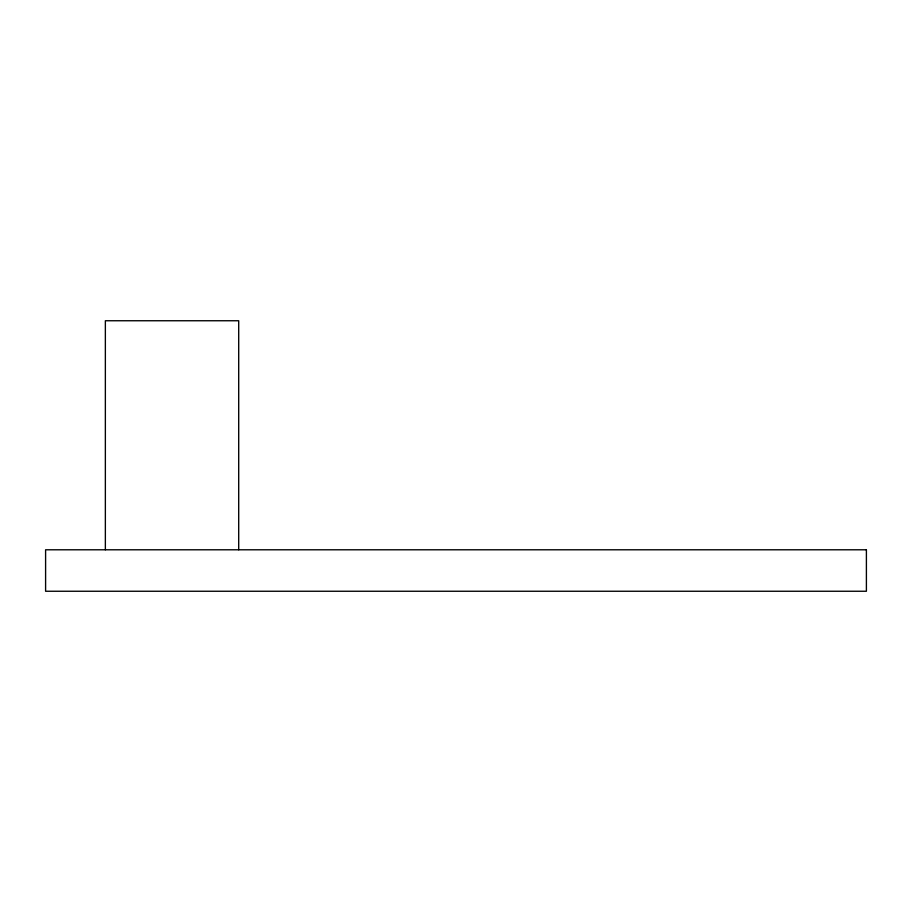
<?xml version="1.0" encoding="UTF-8"?>
<svg xmlns="http://www.w3.org/2000/svg" width="912" height="912" viewBox="0 0 912 912"><rect width="100%" height="100%" fill="white"/><g stroke="black" fill="none" stroke-linecap="round" stroke-linejoin="round"><path stroke-width="1.37" d="M238.705 549.788L238.705 320.75L105.359 320.75L105.359 549.788M866.4 549.788L45.6 549.788L45.6 591.25L866.4 591.25L866.4 549.788"/></g></svg>
